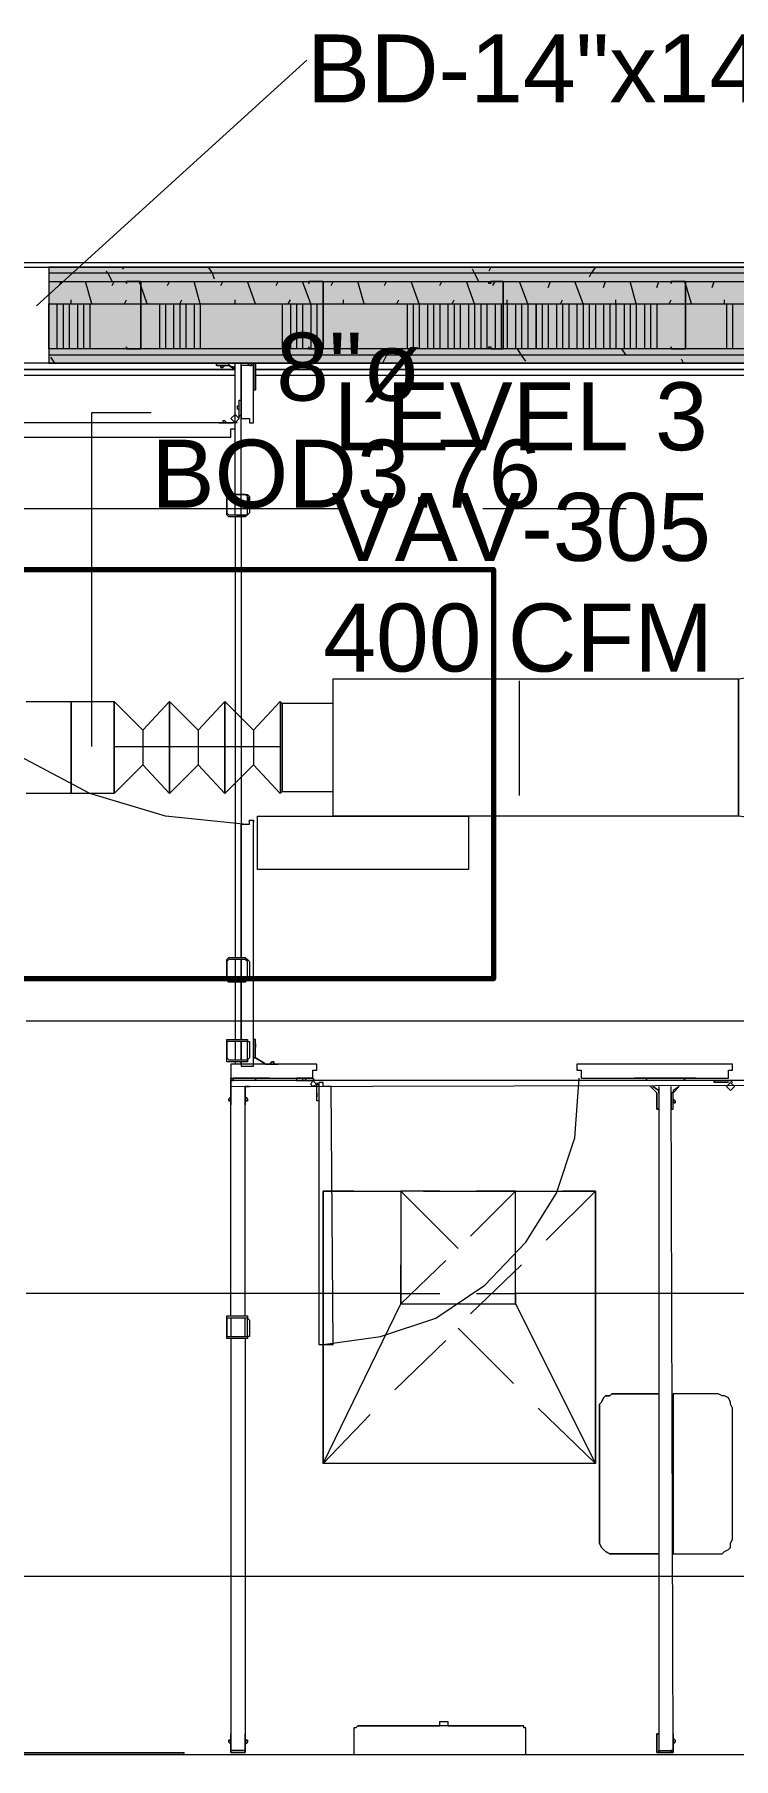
# Model space of a CAD drawing. Header units: metres. Extents: x -2 to 237, y -8 to 52.
# Drawn here: x 8.489 to 10.054, y 30.847 to 34.704 of the extents above; entities that cross this region are included whole.
import ezdxf

# ---------------------------------------------------------------- set-up
doc = ezdxf.new("R2010")
doc.units = ezdxf.units.M
doc.layers.add('HVAC - Ductos', color=5, linetype='Continuous', lineweight=0)
doc.layers.add('PDF3_Text', color=7, linetype='Continuous', lineweight=0)
doc.layers.add('PDF3_Geometry', color=7, linetype='Continuous', lineweight=0, true_color=0xaaaaaa)
doc.layers.add('PDF3_Solid Fills', color=7, linetype='Continuous', lineweight=0, true_color=0xffffff)
doc.styles.add('PDF Helvetica', font='')
doc.styles.get('PDF Helvetica').set_extended_font_data('Helvetica')

msp = doc.modelspace()

# ---------------------------------------------------------------- hatches: boundary and pattern name
at = {"layer": 'PDF3_Solid Fills', "lineweight": 0, "transparency": 33554559}
h = msp.add_hatch(color=256, dxfattribs=at)
h.paths.add_polyline_path([(8.0669, 34.17), (8.0669, 34.1837), (7.8331, 34.1837), (7.8331, 34.17)])
h.paths.add_polyline_path([(8.5207, 34.1837), (8.5207, 34.17), (16.5095, 34.17), (16.5095, 34.1837)])
h = msp.add_hatch(color=256, dxfattribs=at)
h.paths.add_polyline_path([(8.0669, 34.1516), (8.0669, 34.1699), (7.8331, 34.1699), (7.8331, 34.1516)])
h.paths.add_polyline_path([(8.5207, 34.1516), (16.5095, 34.1516), (16.5095, 34.1699), (8.5207, 34.1699)])
h = msp.add_hatch(color=256, dxfattribs=at)
h.paths.add_polyline_path([(8.0669, 34.1012), (8.0669, 34.1516), (7.8331, 34.1516), (7.8331, 34.1012)])
h.paths.add_polyline_path([(8.5335, 34.1012), (15.6295, 34.1058), (16.4407, 34.1058), (16.5094, 34.1012), (16.5095, 34.1012), (16.5095, 34.1516), (8.5207, 34.1516), (8.5207, 34.1012)])
h = msp.add_hatch(color=256, dxfattribs=at)
h.paths.add_polyline_path([(8.0669, 34.005), (8.0669, 34.1012), (7.8331, 34.1012), (7.8331, 34.005)])
h.paths.add_polyline_path([(16.152, 34.005), (16.5095, 34.005), (16.5095, 34.1012), (8.5207, 34.1012), (8.5207, 34.0004)])
h = msp.add_hatch(color=256, dxfattribs=at)
h.paths.add_polyline_path([(8.0669, 33.9867), (8.0669, 34.0004), (7.8331, 34.0004), (7.8331, 33.9867)])
h.paths.add_polyline_path([(8.5207, 34.0004), (8.5207, 33.9867), (16.5095, 33.9867), (16.5095, 34.0004)])
h = msp.add_hatch(color=256, dxfattribs=at)
h.paths.add_polyline_path([(8.0669, 33.9683), (8.0669, 33.9866), (7.8331, 33.9866), (7.8331, 33.9683)])
h.paths.add_polyline_path([(8.5207, 33.9866), (8.5207, 33.9683), (16.5095, 33.9683), (16.5095, 33.9866)])
h = msp.add_hatch(color=256, dxfattribs=at)
h.paths.add_polyline_path([(8.9652, 33.6337), (8.9698, 33.6703), (8.9698, 33.6703), (8.9652, 33.6703)])
h.paths.add_polyline_path([(8.924, 33.6291), (8.9606, 33.6245), (8.9606, 33.6245), (8.9606, 33.6291)])

# ---------------------------------------------------------------- linework, layer by layer
at = {"layer": 'HVAC - Ductos', "lineweight": 0}
for points in [[(8.4932, 34.0966), (9.0982, 34.6467)], [(8.6169, 33.1112), (8.6169, 33.8583), (8.7498, 33.8583)], [(9.5748, 33.0012), (9.5748, 33.2579)], [(8.4702, 33.212), (8.571, 33.212), (8.571, 33.2075), (8.571, 33.1983), (8.571, 33.18), (8.571, 33.1616), (8.571, 33.1341), (8.571, 33.1112), (8.571, 33.0837), (8.571, 33.0562), (8.571, 33.0379), (8.571, 33.0195), (8.571, 33.0104), (8.571, 33.0058), (8.4702, 33.0058)], [(8.7314, 33.1479), (8.7911, 33.212), (8.7911, 33.0058), (8.7314, 33.0699), (8.6673, 33.0058), (8.571, 33.0058), (8.571, 33.0104), (8.571, 33.0195), (8.571, 33.0379), (8.571, 33.0562), (8.571, 33.0837), (8.571, 33.1112), (8.571, 33.1341), (8.571, 33.1616), (8.571, 33.18), (8.571, 33.1983), (8.571, 33.2075), (8.571, 33.212), (8.6673, 33.212), (8.7314, 33.1479), (8.7314, 33.0699)], [(8.8552, 33.1479), (8.9148, 33.212), (8.9148, 33.0058), (8.8552, 33.0699), (8.7911, 33.0058), (8.7911, 33.212), (8.8552, 33.1479), (8.8552, 33.0699)], [(8.979, 33.1479), (9.0386, 33.212), (9.0386, 33.0058), (8.979, 33.0699), (8.9148, 33.0058), (8.9148, 33.212), (8.979, 33.1479), (8.979, 33.0699)], [(9.0386, 33.212), (9.0386, 33.2029), (9.0386, 33.1845), (9.0386, 33.1616), (9.0386, 33.1249), (9.0386, 33.0929), (9.0386, 33.0562), (9.0386, 33.0333), (9.0386, 33.0149), (9.0386, 33.0058)], [(8.6673, 33.1112), (8.7223, 33.1112), (8.7682, 33.1112), (8.8048, 33.1112), (8.8369, 33.1112), (8.869, 33.1112), (8.9056, 33.1112), (8.9423, 33.1112), (8.9836, 33.1112), (9.0386, 33.1112)], [(8.4702, 32.497), (13.0307, 32.497), (13.0307, 31.8874), (9.5656, 31.8874)], [(9.2036, 32.1166), (9.1348, 32.1166), (9.1348, 31.8874), (9.1348, 32.1166), (9.2769, 32.1166)], [(9.2402, 32.1166), (9.309, 32.1166), (9.309, 31.8874), (9.396, 31.8874)], [(9.396, 32.1166), (9.309, 32.1166)], [(9.3594, 32.1166), (9.5152, 32.1166)], [(9.4786, 31.8874), (9.5656, 31.8874), (9.5656, 32.1166), (9.6344, 32.1166)], [(9.5656, 32.1166), (9.4786, 32.1166)], [(9.5978, 32.1166), (9.7444, 32.1166), (9.6344, 32.0066)], [(9.7444, 32.1166), (9.671, 32.1166)], [(9.5794, 31.9516), (9.4648, 31.8416)], [(9.309, 31.8874), (8.4702, 31.8874)], [(9.7444, 31.507), (9.1348, 31.507), (9.309, 31.8645), (9.5656, 31.8645), (9.7444, 31.507), (9.7444, 31.8874), (9.7444, 31.507), (9.1348, 31.507), (9.1348, 31.8874), (9.1348, 31.507)], [(9.309, 31.8645), (9.309, 31.8874), (9.309, 31.8645), (9.5656, 31.8645), (9.5656, 31.8874), (9.5656, 31.8645)], [(9.4098, 31.782), (9.2952, 31.672)], [(9.4373, 31.8095), (9.561, 31.6858)], [(9.6161, 31.6308), (9.7444, 31.507)], [(9.2402, 31.617), (9.1348, 31.507)], [(7.3656, 31.255), (8.2914, 31.255), (13.7228, 31.255)]]:
    msp.add_lwpolyline(points, dxfattribs=at)
for points in [[(10.0652, 32.9553), (10.0652, 33.2625), (10.0652, 32.9553), (9.1577, 32.9553), (9.1577, 33.2625), (10.0652, 33.2625), (10.4502, 33.3129), (10.4502, 32.905)], [(8.6673, 33.212), (8.6673, 33.2075), (8.6673, 33.1983), (8.6673, 33.18), (8.6673, 33.1616), (8.6673, 33.1341), (8.6673, 33.1112), (8.6673, 33.0837), (8.6673, 33.0562), (8.6673, 33.0379), (8.6673, 33.0195), (8.6673, 33.0104), (8.6673, 33.0058), (8.6673, 33.0104), (8.6673, 33.0195), (8.6673, 33.0379), (8.6673, 33.0562), (8.6673, 33.0837), (8.6673, 33.1112), (8.6673, 33.1341), (8.6673, 33.1616), (8.6673, 33.18), (8.6673, 33.1983), (8.6673, 33.2075)], [(8.6673, 33.0058), (8.6673, 33.212)], [(9.0432, 33.2075), (9.0432, 33.2029), (9.0432, 33.1845), (9.0432, 33.157), (9.0432, 33.1249), (9.0432, 33.0929), (9.0432, 33.0608), (9.0432, 33.0333), (9.0432, 33.0149), (9.0432, 33.0104), (9.1577, 33.0104), (9.1577, 33.0241), (9.1577, 33.0379), (9.1577, 33.0608), (9.1577, 33.0837), (9.1577, 33.1112), (9.1577, 33.1341), (9.1577, 33.157), (9.1577, 33.18), (9.1577, 33.1937), (9.1577, 33.2075), (9.0432, 33.2075), (9.0386, 33.212), (9.0386, 33.2029), (9.0386, 33.1845), (9.0386, 33.1616), (9.0386, 33.1249), (9.0386, 33.0929), (9.0386, 33.0562), (9.0386, 33.0333), (9.0386, 33.0149), (9.0386, 33.0058), (9.0432, 33.0104), (9.0432, 33.0149), (9.0432, 33.0333), (9.0432, 33.0608), (9.0432, 33.0929), (9.0432, 33.1249), (9.0432, 33.157), (9.0432, 33.1845), (9.0432, 33.2029)], [(9.0432, 33.2075), (9.0432, 33.1937), (9.0432, 33.18), (9.0432, 33.157), (9.0432, 33.1341), (9.0432, 33.1112), (9.0432, 33.0837), (9.0432, 33.0608), (9.0432, 33.0379), (9.0432, 33.0241), (9.0432, 33.0104), (9.0432, 33.0241), (9.0432, 33.0379), (9.0432, 33.0608), (9.0432, 33.0837), (9.0432, 33.1112), (9.0432, 33.1341), (9.0432, 33.157), (9.0432, 33.18), (9.0432, 33.1937)], [(8.9882, 32.8362), (8.9882, 32.9553), (9.4602, 32.9553), (9.4602, 32.8362)], [(9.7444, 31.8874), (9.7444, 32.1166)]]:
    msp.add_lwpolyline(points, close=True, dxfattribs=at)
at = {"layer": 'PDF3_Geometry', "lineweight": 0}
for points in [[(19.3879, 34.1699), (17.3987, 34.1699), (17.3987, 33.9683), (17.3987, 34.1699), (17.3987, 34.1837), (17.4078, 34.1837), (17.4033, 34.1837), (17.4078, 34.1837), (17.3987, 34.1837), (17.3987, 34.1929), (16.4545, 34.1929), (16.4545, 34.1837), (17.3987, 34.1837), (17.3987, 34.1929), (16.4545, 34.1929), (7.7919, 34.1929), (7.0265, 34.1929), (7.7919, 34.1929), (7.7919, 34.1837), (16.4545, 34.1837), (17.3987, 34.1837), (16.5095, 34.1837), (8.5207, 34.1837), (8.5207, 33.9683)], [(8.0669, 34.1837), (8.5207, 34.1837)], [(17.3987, 28.5874), (17.3987, 31.9149), (17.3987, 33.3449), (17.3987, 33.9683), (17.3987, 34.1837), (16.5095, 34.1837), (8.5207, 34.1837), (8.5207, 33.9683), (16.5095, 33.9683), (17.1832, 33.9683), (17.1832, 33.3449), (17.1832, 32.1303), (15.5791, 32.1303), (15.5791, 31.9149), (15.5791, 28.5874)], [(17.3803, 26.9832), (17.3803, 28.5736), (17.3665, 28.5736), (17.1832, 28.5736), (15.7762, 28.5736), (15.7762, 28.5874), (15.7762, 31.9149), (15.7762, 31.9287), (17.1832, 31.9287), (17.3665, 31.9287), (17.3803, 31.9287), (17.3803, 33.3449), (17.3803, 33.9683), (17.3803, 34.1516), (17.3803, 34.1699), (16.5095, 34.1699), (8.5207, 34.1699)], [(8.5207, 34.1516), (16.5095, 34.1516), (17.3665, 34.1516), (17.3665, 34.1012), (17.3665, 33.9683), (17.3665, 33.3449), (17.3665, 31.947), (17.2657, 31.947), (17.1832, 31.947), (15.7624, 31.947), (15.7624, 31.9287), (15.7624, 31.9149), (15.7624, 28.5874), (15.7624, 28.5736), (15.7624, 28.5553), (17.1832, 28.5553), (17.2657, 28.5553), (17.3665, 28.5553), (17.3665, 26.9832), (17.3665, 26.9649), (17.3665, 26.9512), (17.3162, 26.9512), (17.3162, 26.8503), (17.3162, 26.9512)], [(15.6111, 28.5874), (15.6111, 31.9149), (15.6111, 32.0479), (15.6111, 32.0983), (17.1832, 32.0983), (17.197, 32.0983), (17.2153, 32.0983), (17.2153, 33.3449), (17.2153, 33.9683), (17.2153, 33.9866), (17.2153, 34.0004), (17.2657, 34.0004), (17.2153, 34.0004), (16.5095, 34.0004), (8.5207, 34.0004), (8.5207, 34.1012), (8.7269, 34.1012), (9.1348, 34.1012), (9.5382, 34.1012), (9.946, 34.1012), (10.3494, 34.1012), (10.7574, 34.1012), (11.1606, 34.1012)], [(8.539, 34.1012), (8.539, 34.0004)], [(8.5527, 34.1012), (8.5527, 34.0004)], [(8.5664, 34.1012), (8.5664, 34.0004)], [(8.5848, 34.1012), (8.5848, 34.0004)], [(8.5986, 34.1012), (8.5986, 34.0004)], [(8.6123, 34.1012), (8.6123, 34.0004)], [(8.7682, 34.1012), (8.7682, 34.0004)], [(8.7819, 34.1012), (8.7819, 34.0004)], [(8.8002, 34.1012), (8.8002, 34.0004)], [(8.814, 34.1012), (8.814, 34.0004)], [(8.8277, 34.1012), (8.8277, 34.0004)], [(8.846, 34.1012), (8.846, 34.0004)], [(8.8598, 34.1012), (8.8598, 34.0004)], [(9.0432, 34.1012), (9.0432, 34.0004)], [(9.0615, 34.1012), (9.0615, 34.0004)], [(9.0752, 34.1012), (9.0752, 34.0004)], [(9.089, 34.1012), (9.089, 34.0004)], [(9.1073, 34.1012), (9.1073, 34.0004)], [(9.121, 34.1012), (9.121, 34.0004)], [(9.1348, 34.1012), (9.1348, 34.0004)], [(9.3228, 34.1012), (9.3228, 34.0004)], [(9.3365, 34.1012), (9.3365, 34.0004)], [(9.3502, 34.1012), (9.3502, 34.0004)], [(9.3686, 34.1012), (9.3686, 34.0004)], [(9.3823, 34.1012), (9.3823, 34.0004)], [(9.396, 34.1012), (9.396, 34.0004)], [(9.4144, 34.1012), (9.4144, 34.0004)], [(9.4282, 34.1012), (9.4282, 34.0004)], [(9.4419, 34.1012), (9.4419, 34.0004)], [(9.4602, 34.1012), (9.4602, 34.0004)], [(9.474, 34.1012), (9.474, 34.0004)], [(9.4878, 34.1012), (9.4878, 34.0004)], [(9.5015, 34.1012), (9.5015, 34.0004)], [(9.5198, 34.1012), (9.5198, 34.0004)], [(9.5336, 34.1012), (9.5336, 34.0004)], [(9.5473, 34.1012), (9.5473, 34.0004)], [(9.5656, 34.1012), (9.5656, 34.0004)], [(9.5794, 34.1012), (9.5794, 34.0004)], [(9.5932, 34.1012), (9.5932, 34.0004)], [(9.6252, 34.1012), (9.6252, 34.0004)], [(9.639, 34.1012), (9.639, 34.0004)], [(9.6573, 34.1012), (9.6573, 34.0004)], [(9.671, 34.1012), (9.671, 34.0004)], [(9.6848, 34.1012), (9.6848, 34.0004)], [(9.7032, 34.1012), (9.7032, 34.0004)], [(9.7169, 34.1012), (9.7169, 34.0004)], [(9.7306, 34.1012), (9.7306, 34.0004)], [(9.7444, 34.1012), (9.7444, 34.0004)], [(9.7628, 34.1012), (9.7628, 34.0004)], [(9.7765, 34.1012), (9.7765, 34.0004)], [(9.7902, 34.1012), (9.7902, 34.0004)], [(9.8086, 34.1012), (9.8086, 34.0004)], [(9.8223, 34.1012), (9.8223, 34.0004)], [(9.836, 34.1012), (9.836, 34.0004)], [(9.8544, 34.1012), (9.8544, 34.0004)], [(9.8682, 34.1012), (9.8682, 34.0004)], [(9.8819, 34.1012), (9.8819, 34.0004)], [(10.0378, 34.1012), (10.0378, 34.0004)], [(10.0515, 34.1012), (10.0515, 34.0004)], [(14.9878, 26.9832), (15.7074, 26.9832), (14.9878, 26.9832), (17.1832, 26.9832), (17.197, 26.9832), (17.197, 28.3903), (17.1832, 28.3903), (15.5928, 28.3903), (15.5928, 28.404), (15.5928, 28.5874), (15.5928, 31.9149), (15.5928, 32.0983), (15.5928, 32.112), (17.1832, 32.112), (17.197, 32.112), (17.197, 33.3449), (17.197, 33.9683), (17.197, 33.9866), (16.5095, 33.9866), (8.5207, 33.9866)], [(7.8881, 33.9545), (8.9377, 33.9545), (7.8881, 33.9545), (8.9377, 33.9545), (8.924, 33.9637), (8.8965, 33.9637), (8.8965, 33.9683), (8.9377, 33.9683), (8.8965, 33.9683), (7.8744, 33.9683)], [(7.8836, 33.9545), (8.9332, 33.9545)], [(7.8836, 33.9545), (8.9332, 33.9545)], [(8.9332, 33.9545), (7.8836, 33.9545)], [(8.9332, 33.9545), (7.8836, 33.9545)], [(8.9377, 33.9408), (7.8973, 33.9408)], [(16.5095, 33.9683), (8.5207, 33.9683), (8.0669, 33.9683)], [(8.9377, 33.6291), (8.9377, 33.6749), (8.9377, 33.9683), (8.924, 33.9683), (8.924, 33.9637), (8.9377, 33.9591), (8.924, 33.9637), (8.924, 33.9683), (8.8965, 33.9683), (8.8965, 33.9637), (8.924, 33.9637), (8.9377, 33.9545)], [(8.9148, 33.9637), (8.9056, 33.9637), (8.9148, 33.9637)], [(8.9148, 33.9637), (8.9056, 33.9637), (8.9148, 33.9637)], [(8.9056, 33.9591), (8.9102, 33.9591), (8.9056, 33.9591)], [(8.9056, 33.9591), (8.9102, 33.9591), (8.9056, 33.9591)], [(8.9515, 33.6291), (8.9515, 33.6749), (8.9515, 33.9683), (8.979, 33.9683), (8.979, 33.9637)], [(8.9515, 33.9087), (8.9515, 33.9499)], [(8.9698, 33.9637), (8.9744, 33.9637), (8.9698, 33.9637)], [(8.9698, 33.9637), (8.9744, 33.9637), (8.9698, 33.9637)], [(15.6616, 33.9683), (8.979, 33.9683), (8.9836, 33.9683), (8.9836, 33.9087), (8.979, 33.9087)], [(15.657, 33.9545), (8.9836, 33.9545)], [(15.657, 33.9545), (8.9836, 33.9545)], [(15.657, 33.9545), (8.9836, 33.9545)], [(15.6616, 33.9408), (8.9836, 33.9408)], [(8.9836, 33.9271), (8.9836, 33.9179), (8.9836, 33.9271)], [(8.9836, 33.9271), (8.9836, 33.9179), (8.9836, 33.9271)], [(8.9836, 33.9179), (8.9836, 33.9225), (8.9836, 33.9179)], [(8.9836, 33.9179), (8.9836, 33.9225), (8.9836, 33.9179)], [(8.9469, 33.8721), (8.9423, 33.8721), (8.9423, 33.8675), (8.9469, 33.8629)], [(8.9469, 33.8491), (8.9469, 33.8537), (8.9469, 33.8858), (8.9515, 33.8858)], [(8.9286, 33.8354), (8.9011, 33.8354), (8.9286, 33.8354)], [(8.9194, 33.8354), (8.9148, 33.8399), (8.9102, 33.8399), (8.9102, 33.8354)], [(8.9423, 33.8354), (8.9332, 33.8354), (8.9286, 33.8354), (8.9332, 33.8354)], [(8.9469, 33.8445), (8.9469, 33.8491), (8.9515, 33.8537)], [(8.9515, 32.937), (8.956, 32.937), (8.7819, 32.9553), (8.6123, 33.0058), (8.4564, 33.0883), (8.319, 33.1983), (8.1998, 33.3266), (8.1127, 33.4825), (8.0531, 33.6475), (8.0256, 33.8216)], [(9.1761, 33.6429), (7.9064, 33.6429)], [(8.9194, 33.6337), (8.9194, 33.6703), (8.9194, 33.6337)], [(9.8132, 33.6429), (9.4923, 33.6429)], [(8.9377, 33.6245), (8.9377, 32.6391)], [(8.9515, 33.6245), (8.9515, 32.6391), (8.9515, 32.937), (8.9698, 32.937), (8.9698, 32.9462), (8.979, 32.9462), (8.979, 32.9416)], [(7.6406, 33.3862), (7.6406, 33.157), (7.6269, 33.1708), (7.6269, 33.3953), (7.6269, 33.1708), (7.5673, 33.1708), (7.2373, 33.1708), (7.5673, 33.1708), (7.6269, 33.1708), (7.5673, 33.1708), (7.0952, 33.1708), (7.0952, 30.8562), (7.0952, 30.98), (7.0952, 30.8562), (7.0265, 30.8562), (12.6915, 30.8562)], [(8.9515, 32.4007), (8.9515, 32.4053), (8.9515, 32.3961), (8.956, 32.3961), (8.979, 32.3961), (8.979, 32.9462)], [(8.9194, 32.5933), (8.9194, 32.63), (8.9194, 32.5933)], [(8.9377, 32.6345), (8.9377, 32.5887)], [(8.9377, 32.5841), (8.9377, 32.4558)], [(8.9194, 32.4145), (8.9194, 32.4512), (8.9194, 32.4145)], [(8.9377, 32.4512), (8.9377, 32.4099)], [(8.9836, 32.4145), (9.0064, 32.4007), (9.034, 32.4007), (9.0064, 32.4007), (8.9836, 32.4145), (8.9836, 32.4191), (8.9836, 32.4558), (8.979, 32.4558), (8.979, 32.4145), (8.9836, 32.4145), (9.0064, 32.4007), (8.9836, 32.4145), (8.979, 32.4145)], [(8.9836, 32.4191), (8.9836, 32.4558), (8.979, 32.4558)], [(8.9836, 32.4466), (8.9836, 32.4374), (8.9836, 32.4466)], [(8.9836, 32.442), (8.9836, 32.4466), (8.9836, 32.442)], [(8.9836, 32.4466), (8.9836, 32.4374), (8.9836, 32.4466)], [(8.9836, 32.442), (8.9836, 32.4466), (8.9836, 32.442)], [(8.9377, 32.4053), (8.9377, 32.4007)], [(9.0248, 32.4053), (9.0202, 32.4053), (9.0248, 32.4053)], [(9.0248, 32.4053), (9.0202, 32.4053), (9.0248, 32.4053)], [(8.9286, 31.837), (8.9286, 32.3641), (8.9332, 32.3641), (8.9332, 32.3687), (8.9698, 32.3687), (8.9882, 32.3687), (8.9836, 32.3687), (8.9836, 32.3641), (8.9836, 32.3687), (8.9882, 32.3687), (9.0156, 32.3687), (8.9698, 32.3687), (8.9332, 32.3687), (8.9332, 32.3641), (8.9286, 32.3641), (8.9286, 32.3091), (8.9286, 32.3687), (8.9286, 32.3091)], [(9.1164, 32.3641), (9.1119, 32.3687), (9.1027, 32.3687), (9.0752, 32.3687), (9.0752, 32.3641), (9.1027, 32.3641), (9.1073, 32.3641), (9.1119, 32.3641)], [(9.089, 32.3687), (9.089, 32.3641), (9.0936, 32.3641), (9.0982, 32.3687)], [(9.121, 32.3595), (9.1256, 32.3504), (9.1256, 32.3458), (9.1256, 32.3183), (9.121, 32.3183), (9.121, 32.3458), (9.121, 32.3504), (9.121, 32.355)], [(9.1348, 31.7729), (9.1577, 31.7729), (9.1532, 32.3504), (9.1348, 32.3504), (9.1348, 32.3595), (9.1256, 32.3595), (9.1256, 31.7729), (9.1348, 31.7729), (9.2632, 31.7912), (9.3869, 31.8324), (9.4969, 31.9058), (9.5886, 32.002), (9.6573, 32.112), (9.6986, 32.2358), (9.7078, 32.3687)], [(10.0423, 32.3595), (10.0378, 32.3595), (10.0102, 32.3595), (10.0102, 32.3641), (10.0378, 32.3641), (10.0469, 32.3641), (10.0515, 32.3595)], [(8.924, 32.3229), (8.924, 32.3183), (8.924, 32.3229)], [(8.924, 32.3229), (8.924, 32.3183), (8.924, 32.3229)], [(8.9286, 32.3183), (8.9286, 32.3274), (8.9286, 32.3183)], [(8.9286, 32.3183), (8.9286, 32.3274), (8.9286, 32.3183)], [(8.9606, 31.837), (8.9606, 32.3504)], [(8.9606, 32.3091), (8.9606, 32.3458)], [(8.9606, 32.3274), (8.9606, 32.3183), (8.9606, 32.3274)], [(8.9606, 32.3274), (8.9606, 32.3183), (8.9606, 32.3274)], [(8.9652, 32.3183), (8.9652, 32.3229), (8.9652, 32.3183)], [(8.9652, 32.3183), (8.9652, 32.3229), (8.9652, 32.3183)], [(9.121, 32.3366), (9.121, 32.332), (9.121, 32.3274)], [(9.8865, 32.3366), (9.8865, 32.3412), (9.8728, 32.3504), (9.8865, 32.3412), (9.8865, 32.3366), (9.8865, 32.2999), (9.8819, 32.2999), (9.8819, 32.3366), (9.8682, 32.3504), (9.8819, 32.3366), (9.8819, 32.2999), (9.8865, 32.2999)], [(9.8865, 32.3504), (9.8865, 30.8653), (9.9186, 30.8653), (9.914, 32.3504)], [(9.914, 32.2999), (9.9186, 32.2999), (9.9186, 32.3366), (9.9323, 32.3504), (9.9186, 32.3412), (9.9186, 32.3366), (9.914, 32.3366)], [(9.8819, 32.3183), (9.8819, 32.3137), (9.8819, 32.3183)], [(9.8819, 32.3183), (9.8819, 32.3137), (9.8819, 32.3183)], [(9.9232, 32.3137), (9.9232, 32.3183), (9.9232, 32.3137)], [(9.9232, 32.3137), (9.9232, 32.3183), (9.9232, 32.3137)], [(8.9194, 31.7912), (8.9194, 31.8279), (8.9194, 31.7912)], [(8.9286, 31.8324), (8.9286, 31.7912)], [(8.9606, 31.7912), (8.9606, 31.8324)], [(8.9606, 31.7866), (8.9606, 30.8653), (8.9286, 30.8653), (8.9286, 30.8608), (8.9332, 30.8608), (8.9606, 30.8608), (8.9606, 30.8653), (8.9606, 30.902)], [(8.9286, 31.7866), (8.9286, 30.8653)], [(9.8865, 31.6629), (9.781, 31.6629), (9.7765, 31.6583), (9.7673, 31.6583), (9.7628, 31.6537), (9.7582, 31.6445), (9.7536, 31.6399), (9.7536, 31.6308), (9.7536, 31.3374), (9.7536, 31.3283), (9.7582, 31.3191), (9.7628, 31.3145), (9.7673, 31.3099), (9.7765, 31.3053), (9.781, 31.3053), (9.8865, 31.3053)], [(8.9286, 30.902), (8.9286, 30.8653), (8.9286, 30.8608)], [(9.2128, 30.9203), (9.2082, 30.9157), (9.2036, 30.9157), (9.2036, 30.9112), (9.2036, 30.8562), (9.5886, 30.8562), (9.5886, 30.9112), (9.5886, 30.9157), (9.584, 30.9157), (9.584, 30.9203), (9.5794, 30.9203)], [(9.4648, 30.9203), (9.5794, 30.9203), (9.2128, 30.9203), (9.3457, 30.9203)], [(9.396, 30.9203), (9.396, 30.9295), (9.4144, 30.9295), (9.4144, 30.9203)], [(9.4144, 30.9203), (9.4648, 30.9203), (9.4144, 30.9203)], [(8.3052, 30.8608), (8.8094, 30.8608)], [(8.924, 30.8883), (8.924, 30.8837), (8.924, 30.8883)], [(8.924, 30.8883), (8.924, 30.8837), (8.924, 30.8883)], [(8.9332, 30.8608), (8.9606, 30.8608), (8.9606, 30.8653)], [(8.9652, 30.8837), (8.9652, 30.8883), (8.9652, 30.8837)], [(8.9652, 30.8837), (8.9652, 30.8883), (8.9652, 30.8837)], [(9.8819, 30.8883), (9.8819, 30.8837), (9.8819, 30.8883)], [(9.8819, 30.8883), (9.8819, 30.8837), (9.8819, 30.8883)], [(9.9232, 30.8837), (9.9232, 30.8883), (9.9232, 30.8837)], [(9.9232, 30.8837), (9.9232, 30.8883), (9.9232, 30.8837)]]:
    msp.add_lwpolyline(points, dxfattribs=at)
at = {"layer": 'PDF3_Geometry', "color": 254, "lineweight": 0, "true_color": 0xeaeaea}
for points in [[(8.5298, 34.1837), (8.5252, 34.1837)], [(8.6627, 34.1516), (8.6536, 34.1699), (8.649, 34.1745)], [(8.6902, 34.1837), (8.6856, 34.1791)], [(8.8919, 34.1562), (8.8873, 34.1699), (8.8782, 34.1837)], [(9.4832, 34.1516), (9.474, 34.1699), (9.4694, 34.1791)], [(9.5106, 34.1837), (9.506, 34.1745)], [(9.7444, 34.1837), (9.7352, 34.1699), (9.7306, 34.1608)], [(8.5344, 33.9683), (8.5252, 33.9821)], [(9.2814, 33.9912), (9.2769, 33.9866), (9.2678, 33.9683)], [(9.5886, 33.9729), (9.5794, 33.9866), (9.5702, 34.0004)], [(9.8132, 33.9866), (9.804, 34.0004)], [(9.9415, 33.9683), (9.9369, 33.9775)]]:
    msp.add_lwpolyline(points, dxfattribs=at)
at = {"layer": 'PDF3_Geometry', "color": 254, "lineweight": 0, "true_color": 0xdddddd}
for points in [[(8.5436, 34.1425), (8.5482, 34.1516)], [(8.6169, 34.1012), (8.6032, 34.1516)], [(8.6627, 34.1425), (8.6673, 34.1516)], [(8.7406, 34.1012), (8.7269, 34.1425), (8.7223, 34.1516)], [(8.7865, 34.1425), (8.7911, 34.1516)], [(8.8598, 34.1012), (8.846, 34.1516)], [(8.9056, 34.1425), (8.9102, 34.1516)], [(8.9836, 34.1012), (8.9652, 34.1516)], [(9.0294, 34.1425), (9.034, 34.1516)], [(9.1073, 34.1012), (9.089, 34.1516)], [(9.1532, 34.1425), (9.1577, 34.1516)], [(9.2265, 34.1012), (9.2128, 34.1516)], [(9.2723, 34.1425), (9.2769, 34.1516)], [(9.3502, 34.1012), (9.3319, 34.1516)], [(9.396, 34.1425), (9.4006, 34.1516)], [(9.474, 34.1012), (9.4556, 34.1516)], [(9.5152, 34.1425), (9.5198, 34.1516)], [(9.5932, 34.1012), (9.5748, 34.1516)], [(9.639, 34.1379), (9.6436, 34.1516)], [(9.7169, 34.1012), (9.6986, 34.1516)], [(9.7628, 34.1379), (9.7673, 34.1516)], [(9.836, 34.1012), (9.8223, 34.1516)], [(9.8819, 34.1379), (9.8865, 34.1516)], [(9.9598, 34.1012), (9.946, 34.1471), (9.9415, 34.1516)], [(10.0056, 34.1379), (10.0102, 34.1516)], [(8.571, 34.1012), (8.571, 34.1104)], [(8.6902, 34.1012), (8.6948, 34.1104)], [(8.814, 34.1012), (8.8186, 34.1104)], [(8.9377, 34.1012), (8.9377, 34.1104)], [(9.0569, 34.1012), (9.0615, 34.1104)], [(9.1806, 34.1012), (9.1806, 34.1104)], [(9.2998, 34.1012), (9.3044, 34.1104)], [(9.4236, 34.1012), (9.4282, 34.1104)], [(9.5473, 34.1012), (9.5473, 34.1104)], [(9.6665, 34.1012), (9.671, 34.1104)], [(9.7902, 34.1012), (9.7902, 34.1104)], [(9.9094, 34.1012), (9.914, 34.1104)], [(10.0332, 34.1012), (10.0332, 34.1104)]]:
    msp.add_lwpolyline(points, dxfattribs=at)
at = {"layer": 'PDF3_Geometry', "lineweight": 0}
for points in [[(8.6948, 34.1471), (8.6948, 34.1516)], [(8.7269, 34.1516), (8.7269, 34.005), (8.7269, 34.0004), (8.6948, 34.0004), (8.6948, 34.005), (8.6948, 34.0004), (8.7269, 34.0004), (8.7269, 34.005), (8.7269, 34.1516), (8.6948, 34.1516)], [(9.1027, 34.1471), (9.1027, 34.1516)], [(9.1302, 34.1516), (9.1348, 34.1516), (9.1348, 34.005), (9.1348, 34.0004), (9.1302, 34.0004), (9.1027, 34.0004), (9.1027, 34.005), (9.1027, 34.0004), (9.1302, 34.0004), (9.1348, 34.005), (9.1348, 34.1516), (9.1302, 34.1516), (9.1027, 34.1516)], [(9.5382, 34.1516), (9.5382, 34.005), (9.5382, 34.0004), (9.506, 34.0004), (9.506, 34.005), (9.5106, 34.005), (9.5106, 34.0004), (9.5382, 34.0004), (9.5382, 34.005), (9.5382, 34.1516), (9.5106, 34.1516), (9.5106, 34.1471), (9.506, 34.1471), (9.506, 34.1516)], [(9.914, 34.1471), (9.914, 34.1516)], [(9.9415, 34.1516), (9.946, 34.1516), (9.946, 34.005), (9.946, 34.0004), (9.9415, 34.0004), (9.914, 34.0004), (9.914, 34.005), (9.914, 34.0004), (9.9415, 34.0004), (9.946, 34.0004), (9.946, 34.005), (9.946, 34.1516), (9.9415, 34.1516), (9.914, 34.1516)], [(9.6115, 34.0004), (9.6115, 34.1012)], [(8.9056, 33.9637), (8.9056, 33.9591)], [(8.9102, 33.9591), (8.9148, 33.9637)], [(8.9515, 33.9683), (8.979, 33.9683), (8.979, 33.9637), (8.979, 33.9087), (8.9836, 33.9087), (8.9836, 33.9683), (8.979, 33.9683)], [(8.979, 33.8354), (8.979, 33.9637), (8.9515, 33.9637), (8.9515, 33.8445), (8.9698, 33.8445), (8.9698, 33.8354)], [(8.9652, 33.9683), (8.9698, 33.9637)], [(8.9744, 33.9683), (8.9698, 33.9683), (8.9652, 33.9683), (8.9698, 33.9683)], [(8.9744, 33.9683), (8.9698, 33.9683), (8.9652, 33.9683), (8.9698, 33.9683)], [(8.9744, 33.9637), (8.9744, 33.9683)], [(15.657, 33.9545), (8.9836, 33.9545)], [(8.9836, 33.9545), (15.657, 33.9545)], [(8.9836, 33.9225), (8.9836, 33.9271)], [(8.9377, 33.8216), (8.9377, 33.8354), (8.0256, 33.8354), (8.0256, 33.8033), (8.9286, 33.8033), (8.9286, 33.8216)], [(8.9377, 33.8537), (8.9286, 33.8445), (8.9377, 33.8354), (8.9469, 33.8445)], [(8.924, 33.6291), (8.9606, 33.6291), (8.9652, 33.6291), (8.9652, 33.6337), (8.9652, 33.6703), (8.9606, 33.6749), (8.924, 33.6749), (8.924, 33.6703), (8.9194, 33.6703), (8.9194, 33.6749), (8.924, 33.6749), (8.9606, 33.6749), (8.9652, 33.6749), (8.9698, 33.6703), (8.9698, 33.6337), (8.9652, 33.6291), (8.9606, 33.6245), (8.924, 33.6245), (8.9194, 33.6291), (8.9194, 33.6337)], [(8.924, 32.5887), (8.9606, 32.5887), (8.9652, 32.5933), (8.9652, 32.63), (8.9606, 32.6345), (8.924, 32.6345), (8.9194, 32.63), (8.9194, 32.6345), (8.924, 32.6391), (8.9606, 32.6391), (8.9652, 32.6345), (8.9698, 32.63), (8.9698, 32.5933), (8.9652, 32.5887), (8.9606, 32.5841), (8.924, 32.5841), (8.9194, 32.5887), (8.9194, 32.5933)], [(8.9515, 32.6345), (8.9515, 32.5887)], [(8.9515, 32.5841), (8.9515, 32.4558)], [(8.924, 32.4099), (8.9606, 32.4099), (8.9652, 32.4099), (8.9652, 32.4145), (8.9652, 32.4512), (8.9606, 32.4512), (8.924, 32.4512), (8.9194, 32.4512), (8.9194, 32.4558), (8.924, 32.4558), (8.9606, 32.4558), (8.9652, 32.4558), (8.9652, 32.4512), (8.9698, 32.4512), (8.9698, 32.4145), (8.9652, 32.4099), (8.9652, 32.4053), (8.9606, 32.4053), (8.924, 32.4053), (8.9194, 32.4053), (8.9194, 32.4099), (8.9194, 32.4145)], [(8.9515, 32.4512), (8.9515, 32.4099)], [(8.9836, 32.4374), (8.9836, 32.442)], [(8.9286, 32.4007), (8.9286, 32.3687), (9.1119, 32.3687), (9.1119, 32.387), (9.121, 32.387), (9.121, 32.4007)], [(9.0202, 32.4053), (9.0156, 32.4007)], [(9.0156, 32.4007), (9.0202, 32.4007), (9.0248, 32.4007), (9.0202, 32.4007)], [(9.0156, 32.4007), (9.0202, 32.4007), (9.0248, 32.4007), (9.0202, 32.4007)], [(9.0248, 32.4007), (9.0248, 32.4053)], [(9.7032, 32.4007), (9.7032, 32.387), (9.7123, 32.387), (9.7123, 32.3687), (10.0423, 32.3687), (10.0423, 32.387), (10.0515, 32.387), (10.0515, 32.4007)], [(10.8306, 32.355), (10.8306, 32.3641), (8.9286, 32.3641), (8.9286, 32.3504)], [(8.9469, 32.3687), (8.9423, 32.3687), (8.9377, 32.3687), (8.9332, 32.3687), (8.9377, 32.3687), (8.9423, 32.3687)], [(8.9469, 32.3687), (8.9423, 32.3687), (8.9377, 32.3687), (8.9332, 32.3687), (8.9377, 32.3687), (8.9423, 32.3687)], [(9.1073, 32.355), (9.1119, 32.3641), (9.121, 32.355), (9.1119, 32.3504)], [(9.8315, 32.3687), (9.8544, 32.3687), (9.859, 32.3687), (9.859, 32.3641), (9.859, 32.3687), (9.8544, 32.3687), (9.946, 32.3687), (9.9415, 32.3641), (9.946, 32.3687), (9.969, 32.3687)], [(10.0378, 32.3504), (10.0469, 32.3595), (10.056, 32.3504), (10.0469, 32.3412)], [(8.9286, 32.3274), (8.924, 32.3229)], [(8.9698, 32.3504), (8.9652, 32.3504), (8.9606, 32.3504), (8.9606, 32.3458), (8.9606, 32.3091), (8.9606, 32.3504), (8.9652, 32.3504)], [(8.9652, 32.3229), (8.9606, 32.3274)], [(9.8819, 32.3229), (9.8819, 32.3183)], [(9.9323, 32.3504), (9.9186, 32.3412), (9.9186, 32.3366), (9.914, 32.3366), (9.914, 32.2999), (9.9186, 32.2999), (9.9186, 32.3366)], [(9.9232, 32.3183), (9.9186, 32.3229)], [(9.9186, 32.3229), (9.9186, 32.3183), (9.9186, 32.3137), (9.9186, 32.3183)], [(9.9186, 32.3229), (9.9186, 32.3183), (9.9186, 32.3137), (9.9186, 32.3183)], [(8.924, 32.3183), (8.9286, 32.3183)], [(8.9606, 32.3183), (8.9652, 32.3183)], [(9.9186, 32.3137), (9.9232, 32.3137)], [(8.924, 31.7912), (8.9606, 31.7912), (8.9652, 31.7912), (8.9652, 31.8279), (8.9652, 31.8324), (8.9606, 31.8324), (8.924, 31.8324), (8.9194, 31.8324), (8.9194, 31.8279), (8.9194, 31.8324), (8.9194, 31.837), (8.924, 31.837), (8.9606, 31.837), (8.9652, 31.837), (8.9652, 31.8324), (8.9698, 31.8279), (8.9698, 31.7912), (8.9652, 31.7912), (8.9652, 31.7866), (8.9606, 31.7866), (8.924, 31.7866), (8.9194, 31.7866), (8.9194, 31.7912)], [(9.8865, 31.3053), (9.781, 31.3053), (9.7765, 31.3053), (9.7673, 31.3099), (9.7628, 31.3145), (9.7582, 31.3191), (9.7536, 31.3283), (9.7536, 31.3374), (9.7536, 31.6308), (9.7536, 31.6399), (9.7582, 31.6445), (9.7628, 31.6537), (9.7673, 31.6583), (9.7765, 31.6583), (9.781, 31.6629), (9.8865, 31.6629), (9.781, 31.6629), (9.7765, 31.6583), (9.7673, 31.6583), (9.7628, 31.6537), (9.7582, 31.6445), (9.7536, 31.6399), (9.7536, 31.6308), (9.7536, 31.3374), (9.7536, 31.3283), (9.7582, 31.3191), (9.7628, 31.3145), (9.7673, 31.3099), (9.7765, 31.3053), (9.781, 31.3053)], [(9.9186, 31.3053), (10.0194, 31.3053), (10.0286, 31.3053), (10.0332, 31.3099), (10.0423, 31.3145), (10.0469, 31.3191), (10.0469, 31.3283), (10.0515, 31.3374), (10.0515, 31.6308), (10.0469, 31.6399), (10.0469, 31.6445), (10.0423, 31.6537), (10.0332, 31.6583), (10.0286, 31.6583), (10.0194, 31.6629), (9.9186, 31.6629), (9.9186, 31.3053), (10.0194, 31.3053), (10.0286, 31.3053), (10.0332, 31.3099), (10.0423, 31.3145), (10.0469, 31.3191), (10.0469, 31.3283), (10.0515, 31.3374), (10.0515, 31.6308), (10.0469, 31.6399), (10.0469, 31.6445), (10.0423, 31.6537), (10.0332, 31.6583), (10.0286, 31.6583), (10.0194, 31.6629), (9.9186, 31.6629), (9.9186, 31.3053), (10.0194, 31.3053), (10.0286, 31.3053), (10.0332, 31.3099), (10.0423, 31.3145), (10.0469, 31.3191), (10.0469, 31.3283), (10.0515, 31.3374), (10.0515, 31.6308), (10.0469, 31.6399), (10.0469, 31.6445), (10.0423, 31.6537), (10.0332, 31.6583), (10.0286, 31.6583), (10.0194, 31.6629), (9.9186, 31.6629)], [(8.9606, 30.8653), (8.9606, 30.902), (8.9606, 30.8653), (8.9606, 30.8608), (8.9332, 30.8608), (8.9286, 30.8608), (8.9286, 30.8653), (8.9286, 30.902), (8.9286, 30.8653), (8.9286, 30.8608), (8.9332, 30.8608), (8.9606, 30.8608)], [(9.3457, 30.9203), (9.396, 30.9203)], [(9.9186, 30.8653), (9.9186, 30.8608), (9.914, 30.8608), (9.8865, 30.8608), (9.8819, 30.8608), (9.8819, 30.8653), (9.8819, 30.902), (9.8865, 30.902), (9.8819, 30.902), (9.8819, 30.8653), (9.8819, 30.8608), (9.8865, 30.8608), (9.914, 30.8608), (9.9186, 30.8608), (9.9186, 30.8653), (9.9186, 30.902), (9.9186, 30.8653), (9.914, 30.8653), (9.914, 30.8608), (9.8865, 30.8608), (9.8865, 30.8653), (9.8865, 30.8608), (9.914, 30.8608), (9.914, 30.8653), (9.9186, 30.8653), (9.9186, 30.902)], [(8.2914, 30.8608), (8.8232, 30.8608), (8.8232, 30.8562), (8.2914, 30.8562)], [(8.9286, 30.8883), (8.924, 30.8883)], [(8.924, 30.8837), (8.9286, 30.8791)], [(8.9286, 30.8791), (8.9286, 30.8837), (8.9286, 30.8883), (8.9286, 30.8837)], [(8.9286, 30.8791), (8.9286, 30.8837), (8.9286, 30.8883), (8.9286, 30.8837)], [(8.9652, 30.8883), (8.9606, 30.8883)], [(8.9606, 30.8883), (8.9606, 30.8837), (8.9606, 30.8791), (8.9606, 30.8837)], [(8.9606, 30.8883), (8.9606, 30.8837), (8.9606, 30.8791), (8.9606, 30.8837)], [(8.9606, 30.8791), (8.9652, 30.8837)], [(9.8819, 30.8928), (9.8819, 30.8883)], [(9.8819, 30.8791), (9.8819, 30.8837), (9.8819, 30.8883), (9.8819, 30.8928), (9.8819, 30.8883), (9.8819, 30.8837)], [(9.8819, 30.8791), (9.8819, 30.8837), (9.8819, 30.8883), (9.8819, 30.8928), (9.8819, 30.8883), (9.8819, 30.8837)], [(9.8819, 30.8837), (9.8819, 30.8791)], [(9.9232, 30.8883), (9.9186, 30.8928)], [(9.9186, 30.8928), (9.9186, 30.8883), (9.9186, 30.8837), (9.9186, 30.8791), (9.9186, 30.8837), (9.9186, 30.8883)], [(9.9186, 30.8928), (9.9186, 30.8883), (9.9186, 30.8837), (9.9186, 30.8791), (9.9186, 30.8837), (9.9186, 30.8883)], [(9.9186, 30.8791), (9.9232, 30.8837)]]:
    msp.add_lwpolyline(points, close=True, dxfattribs=at)
at = {"layer": 'PDF3_Geometry', "color": 254, "lineweight": 0, "true_color": 0xd2d2d2}
msp.add_lwpolyline([(9.1348, 34.0095), (9.1348, 34.0141)], dxfattribs=at)
at = {"layer": 'PDF3_Geometry', "color": 232, "lineweight": 70, "true_color": 0xe91e64}
msp.add_lwpolyline([(8.1827, 33.507), (9.5165, 33.507), (9.5165, 32.5915), (8.1827, 32.5915)], close=True, dxfattribs=at)
at = {"layer": 'PDF3_Geometry', "color": 8, "lineweight": 0, "true_color": 0x808080}
for points in [[(9.4373, 31.9883), (9.309, 32.1166), (9.309, 32.0295)], [(9.396, 32.1166), (9.309, 32.1166)], [(9.4786, 32.1166), (9.5656, 32.1166), (9.4648, 32.0157)], [(9.5656, 32.0295), (9.5656, 32.1166)], [(9.4098, 31.9608), (9.309, 31.8645), (9.309, 31.9516)], [(9.4786, 31.8645), (9.5656, 31.8645), (9.5656, 31.9516)], [(9.309, 31.8645), (9.396, 31.8645)]]:
    msp.add_lwpolyline(points, dxfattribs=at)

# ---------------------------------------------------------------- texts
at = {"layer": 'PDF3_Text', "lineweight": 0, "attachment_point": 4, "style": 'PDF Helvetica'}
for s, insert, char_height in [('BD-14"x14"-14"x14"', (9.0986, 34.6279), 0.151954), ('8"ø', (9.0299, 33.9587), 0.15195), ('LEVEL 3', (9.1582, 33.8487), 0.15195), ('BOD3.76', (8.7503, 33.7204), 0.15195), ('VAV-305', (9.1536, 33.6012), 0.15195), ('400 CFM', (9.1353, 33.3537), 0.15195)]:
    msp.add_mtext(s, dxfattribs=dict(at, insert=insert, char_height=char_height))

doc.saveas('drawing.dxf')
